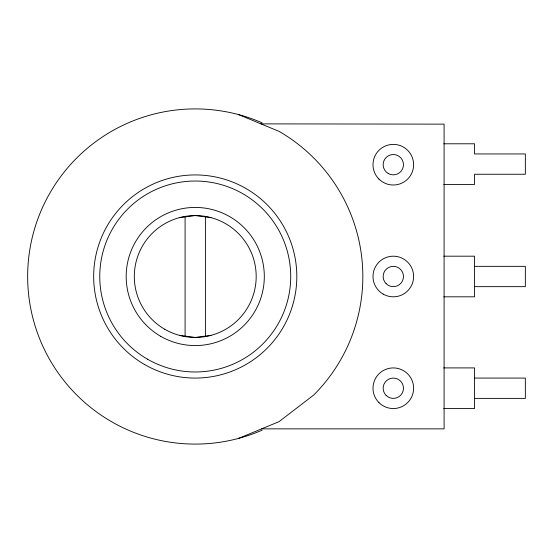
<?xml version="1.0" encoding="UTF-8"?>
<svg xmlns="http://www.w3.org/2000/svg" width="553" height="553" viewBox="0 0 553 553"><rect width="100%" height="100%" fill="white"/><g stroke="black" fill="none" stroke-linecap="round" stroke-linejoin="round"><path stroke-width="0.83" d="M238.62 438.384L279.037 421.642L313.751 395.008A167.594 167.594 0 0 0 279.037 131.358L238.62 114.616M179.469 217.633L195.244 215.559L211.018 217.633M211.018 335.367L195.244 337.441L179.469 335.367M443.769 143.787L474.564 143.787L474.564 153.941L525.35 153.941L525.35 174.257L474.564 174.257L474.564 184.412L443.769 184.412M443.769 256.184L474.564 256.184L474.564 296.816L443.769 296.816M474.564 266.346L525.35 266.346L525.35 286.654L474.564 286.654M443.7 367.911L474.564 367.911L474.564 408.543L443.7 408.543M474.564 378.072L525.35 378.072L525.35 398.388L474.564 398.388M261.617 428.858L444.094 428.858L444.094 124.142L260.954 123.872M205.398 216.894L205.398 336.106M185.089 216.894L185.089 336.106M262.163 430.151A167.594 167.594 0 0 1 27.65 276.5A167.594 167.594 0 0 1 262.163 122.849M164.773 329.277A60.941 60.941 0 0 0 256.184 276.5A60.941 60.941 0 0 0 164.773 223.723A60.941 60.941 0 0 0 164.773 329.277M378.943 179.061A20.316 20.316 0 0 0 412.932 169.951A20.316 20.316 0 0 0 388.047 145.073A20.316 20.316 0 0 0 378.943 179.061M160.709 336.314A69.07 69.07 0 0 0 264.313 276.5A69.07 69.07 0 0 0 160.709 216.686A69.07 69.07 0 0 0 160.709 336.314M144.457 364.462A101.572 101.572 0 0 0 296.816 276.5A101.572 101.572 0 0 0 144.457 188.538A101.572 101.572 0 0 0 144.457 364.462M386.125 283.682A10.154 10.154 0 0 0 403.116 279.127A10.154 10.154 0 0 0 390.681 266.691A10.154 10.154 0 0 0 386.125 283.682M388.227 173.49A10.154 10.154 0 0 0 403.462 164.697A10.154 10.154 0 0 0 388.227 155.898A10.154 10.154 0 0 0 388.227 173.49M386.125 395.409A10.154 10.154 0 0 0 403.116 390.86A10.154 10.154 0 0 0 390.681 378.418A10.154 10.154 0 0 0 386.125 395.409M378.943 402.591A20.316 20.316 0 0 0 412.932 393.487A20.316 20.316 0 0 0 388.047 368.609A20.316 20.316 0 0 0 378.943 402.591M383.153 294.092A20.316 20.316 0 0 0 413.623 276.5A20.316 20.316 0 0 0 383.153 258.908A20.316 20.316 0 0 0 383.153 294.092M147.506 359.187A95.475 95.475 0 0 0 290.719 276.5A95.475 95.475 0 0 0 147.506 193.813A95.475 95.475 0 0 0 147.506 359.187"/></g></svg>
